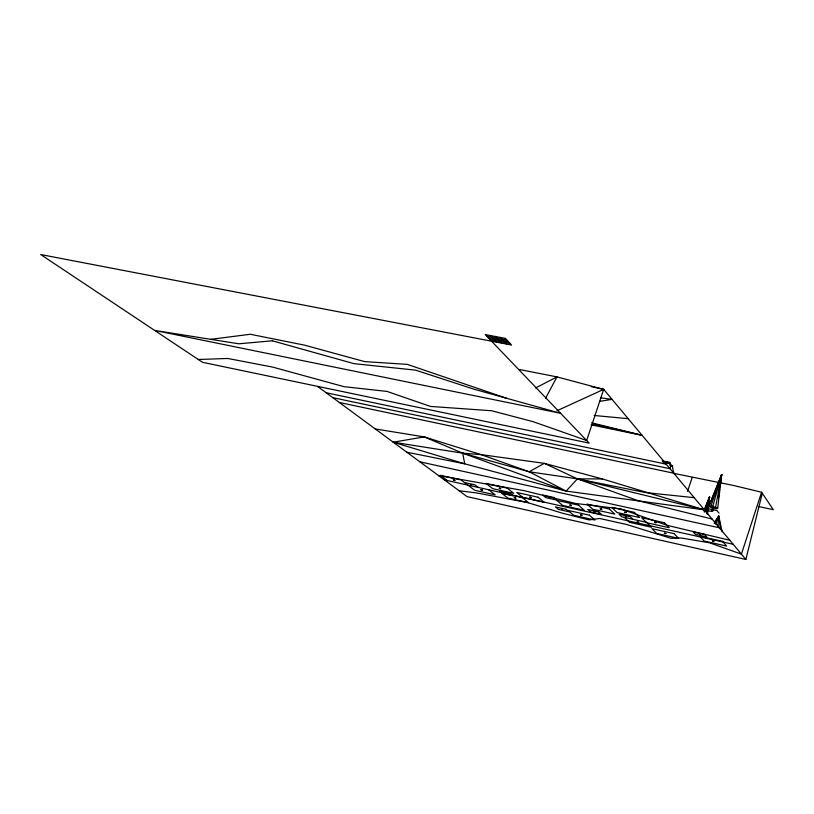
<?xml version="1.0" encoding="UTF-8"?>
<svg xmlns="http://www.w3.org/2000/svg" width="814" height="814" viewBox="0 0 814 814"><rect width="100%" height="100%" fill="white"/><g stroke="black" fill="none" stroke-linecap="round" stroke-linejoin="round"><path stroke-width="1.22" d="M717.856 527.238L718.762 516.188L714.356 522.242M718.538 518.671L718.762 516.188L714.275 523.514M717.704 508.221L721.672 474.603L708.679 506.461L713.013 508.139L716.869 508.852L717.704 508.221L712.82 506.308L708.679 506.461M707.478 514.428L709.564 496.947L704.446 509.493M718.416 497.842L718.762 495.39M719.098 492.948L719.617 489.275M719.963 486.833L721.672 474.603L709.086 506.023M707.152 514.102L707.498 511.65M707.834 509.198L709.564 496.947L703.957 510.948M715.598 507.214L721.672 474.603L717.205 487.423M706.603 512.708L709.564 496.947L705.087 509.788M317.633 386.477L467.083 496.621L745.858 559.462L762.28 493.284M712.006 510.48L712.84 507.183L713.593 507.346L712.891 510.816L712.006 510.48L712.891 510.816M712.148 510.653L712.84 507.183M712.759 510.643L713.593 507.346M708.322 501.739L709.564 496.947L704.344 512.138M719.82 481.786L721.672 474.603L710.897 506.043M662.23 460.836L669.688 462.393L669.454 463.298L672.466 466.941L673.768 473.209L339.346 402.482M669.841 463.756L669.688 462.393M670.97 465.13L670.034 468.732L332.804 397.659M672.089 466.493L672.323 465.588L669.841 465.069M672.466 466.941L672.323 465.588M712.82 506.308L721.672 474.603M705.453 511.619L709.564 496.947M673.493 473.3L734.055 485.582L761.578 492.246L741.412 554.141L709.513 542.806L681.237 538.003L670.94 538.319L626.963 524.582L599.613 518.457L589.051 519.932L562.311 513.166L527.533 502.564L476.597 492.928L459.116 490.75M519.485 369.515L556.959 376.892L603.693 389.367L586.65 440.496L533.109 421.672L491.646 410.744L430.464 406.43L387.057 391.432L344.057 386.681L272.487 367.053L227.828 358.475L198.29 359.483M687.504 491.361L692.195 477.564M715.679 524.124L718.762 516.188L722.16 531.796M716.412 520.624L718.762 516.188L720.471 529.365M545.634 398.168L556.959 376.892L535.561 387.983M663.237 461.996L669.454 463.298L667.042 463.227L666.218 464.173L326.149 392.755M566.127 491.086L577.431 478.866L602.299 478.917L704.415 509.869L566.127 491.086L464.713 463.817L393.254 442.206L424.226 436.894L481.023 454.609L529.161 471.764L566.127 491.086L462.708 453.164L424.226 436.894L375.234 428.937M393.254 442.206L462.708 453.164L529.161 471.764L544.322 463.349L602.299 478.917M557.02 410.734L603.693 389.367L745.858 559.462M599.623 401.373L612.057 399.369L600.732 397.822M210.745 339.326L250.336 334.269L304.711 345.187L364.591 361.599L407.295 364.377L506.664 398.29M594.149 415.476L628.205 418.691M694.21 497.669L645.777 492.592L577.431 478.866L529.161 471.764M438.42 475.498L524.46 490.72L575.325 503.418L620.828 508.882L666.758 525.244L729.832 540.293M486.803 336.223L506.908 340.079M488.39 337.891L508.455 341.738M489.977 339.55L509.991 343.386M591.279 386.67L603.693 389.367M406.817 452.208L464.713 463.817L462.708 453.164L481.023 454.609L544.322 463.349L577.431 478.866L637.627 500.549L712.067 519.037M591.157 424.867L642.104 435.327L591.656 422.812M662.616 461.294L670.075 462.861M663.308 462.444L667.042 463.227M670.207 465.516L672.7 466.046M758.394 506.491L773.3 509.686L761.578 492.246M712.983 507.356L713.725 507.519M708.353 508.73L716.971 510.602L718.986 513.085M707.956 510.693L711.639 511.487M419.841 461.803L719.403 527.808M464.468 482.529L474.857 484.839L478.245 487.433M444.373 479.884L733.17 544.281M592.694 423.809L642.104 435.327M577.431 478.866L704.415 509.869M447.364 480.555L440.232 475.284L460.989 479.894L474.664 490.252L495.177 494.841L488.624 489.753M624.369 517.389L629.537 522.334L651.587 527.258L646.662 522.354L621.723 516.798L619.078 514.275L630.25 516.758L632.834 519.271M626.261 516.778L625.681 516.778M490.221 335.51L496.53 342.155M495.258 336.477L501.516 343.111M500.305 337.434L506.522 344.068M718.762 516.188L719.505 522.273M272.354 340.812L238.807 343.793L154.64 330.413L560.612 413.309L473.728 389.123L415.628 370.146L353.887 363.634L272.354 340.812M505.362 338.4L485.195 334.554L589.173 443.121L202.533 362.311L40.7 254.538L511.528 345.034L505.362 338.4M634.391 512.382L611.67 507.366L617.104 512.535L639.58 517.521L634.391 512.382M626.261 512.454L624.735 512.118L626.261 512.454M609.371 509.004L587.026 504.059L592.694 509.208L614.794 514.122L609.371 509.004M553.683 497.466L542.765 495.044L545.848 497.659L556.705 500.071L553.683 497.466M664.356 522.73L641.636 517.694L646.672 522.72L669.139 527.716L664.356 522.73M507.264 488.115L485.958 483.394L492.674 488.654L513.756 493.355L507.264 488.115M550.01 497.558L549.277 497.395L550.01 497.558M601.526 509.096L600.02 508.77L601.902 509.452L601.526 509.096M578.571 505.189L556.725 500.335L562.667 505.453L584.269 510.266L578.571 505.189M656.043 522.73L654.517 522.385L656.043 522.73M500.407 488.369L498.972 488.054L500.844 488.726L500.407 488.369M538.135 497.222L516.727 492.46L523.066 497.608L544.251 502.34L538.135 497.222M704.588 534.462L693.131 531.918L695.349 534.35L706.745 536.894L704.588 534.462M571.092 505.311L569.617 504.985L571.479 505.657L571.092 505.311M598.687 511.864L587.739 509.422L590.537 511.945L601.424 514.367L598.687 511.864M700.264 534.411L699.491 534.238L700.264 534.411M454.578 480.199L453.184 479.894L455.057 480.555L454.578 480.199M531.054 497.405L529.609 497.079L531.471 497.751L531.054 497.405M594.871 511.904L594.139 511.731L594.871 511.904M510.073 493.264L499.552 490.923L502.808 493.488L513.268 495.828L510.073 493.264M471.601 484.981L470.899 484.818L471.601 484.981M638.603 522.344L637.108 522.008L638.603 522.344M506.674 493.376L505.962 493.213L506.674 493.376M722.588 541.351L699.786 536.273L704.079 541.025L726.627 546.072L722.588 541.351M522.374 497.669L501.393 492.989L507.804 498.046L528.571 502.686L522.374 497.669M713.888 541.198L712.352 540.852L713.888 541.198M482.061 489.987L480.667 489.682L482.509 490.333L482.061 489.987M515.527 497.842L514.112 497.527L515.954 498.188L515.527 497.842M566.127 509.299L555.494 506.919L558.414 509.391L568.996 511.762L566.127 509.299M674.073 533.628L651.933 528.683L656.705 533.435L678.601 538.349L674.073 533.628M589.387 515.181L568.019 510.398L573.687 515.282L594.831 520.024L589.387 515.181M562.515 509.34L561.802 509.177L562.515 509.34M665.903 533.536L664.417 533.201L665.903 533.536M582.01 515.221L580.575 514.906L582.01 515.221"/></g></svg>
